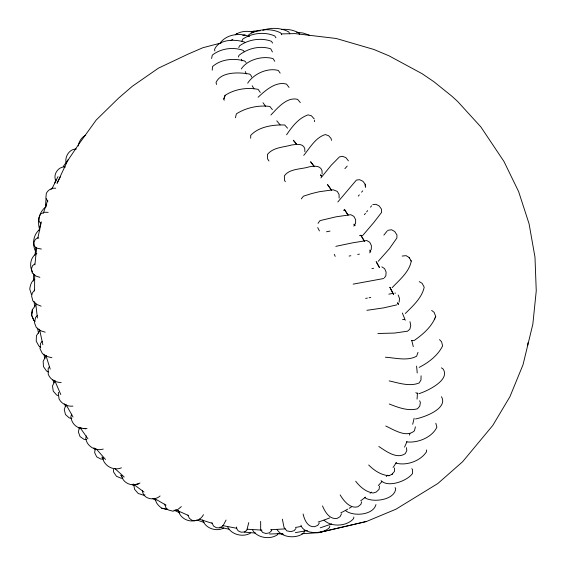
<?xml version="1.0" encoding="UTF-8"?>
<svg xmlns="http://www.w3.org/2000/svg" width="566" height="566" viewBox="0 0 566 566"><rect width="100%" height="100%" fill="white"/><g stroke="black" fill="none" stroke-linecap="round" stroke-linejoin="round"><path stroke-width="0.85" d="M304.423 530.512L303.928 532.924C296.549 538.966 282.215 537.919 277.114 529.656M33.451 281.019L33.599 273.958M34.675 274.489L34.576 291.03M34.901 264.916L36.67 247.653M418.019 352.342L416.626 356.205C407.393 361.292 395.401 357.853 385.389 357.217M121.732 475.468L121.697 476.466C123.827 484.079 133.548 487.064 139.986 482.975M527.802 345.062L527.908 342.812M102.779 457.257L102.722 458.326C104.505 466.334 113.971 471.032 121.407 467.841M260.657 521.343L260.671 529.054L260.891 530.208L262.709 532.457L265.864 533.497L269.147 532.946L271.567 530.795L271.687 529.953M45.407 206.024L46.065 198.708M375.973 504.575C373.135 515.449 352.731 516.694 345.38 510.49M402.157 256.065L406.063 255.655L409.105 257.445L411.256 261.103C409.338 271.906 399.377 279.979 392.196 287.627M399.108 302.159L399.532 298.452L398.16 295.02M37.823 238.18L41.325 221.83M34.979 255.061L35.927 247.285M35.743 305.152L32.368 309.623L31.646 315.255L33.847 320.434L35.014 321.481M32 312.559L31.646 315.255L32.708 317.724M32.021 312.276L32.368 309.623M235.414 117.785L236.397 113.837C246.153 107.667 258.393 104.986 269.84 106.45L272.373 109.627M78.228 146.014C78.816 141.514 81.568 137.29 85.685 135.253M353.856 517.041L353.594 518.59C346.894 526.529 331.329 527.314 324.007 520.154M236.666 526.988L236.567 528.375L238.123 530.802L241.123 532.182L244.42 531.998L246.755 530.314L248.792 522.567M220.648 43.66L220.945 42.011C227.716 34.002 240.21 32.8 249.521 36.549M211.592 58.531L212.292 55.171C220.74 48.393 233.114 46.737 243.239 50.395L244.448 51.817M95.208 448.435L94.656 452.616L96.694 456.847L100.854 459.047L103.521 459.012M54.824 182.974L55.815 179.854M39.096 230.348L40.837 222.827M43.32 213.219L47.756 200.23M329.837 525.998L329.462 527.54C323.639 534.177 303.772 534.92 300.949 525.22M79.339 427.769L78.391 431.964L80.047 436.563L84.023 439.343L86.676 439.563M361.702 501.709L360.882 504.377L357.861 506.782C349.922 508.869 343.767 500.903 340.173 494.932M86.365 435.912L85.77 438.247C86.697 446.39 95.704 451.491 103.245 449.064M226.082 520.048L222.891 526.04L219.601 527.887L216.332 527.717L213.524 526.033L211.896 522.644M65.882 404.683L64.262 409.657L65.493 414.567L69.229 417.906L71.84 418.373M224.221 100.26L223.811 99.064L224.44 97.253M224.596 96.821L225.105 95.35C234.642 89.138 247.017 87.157 258.131 89.364L260.303 92.449M247.675 83.188C253.561 73.941 267.357 67.481 278.309 70.453L280.17 73.12M223.811 99.064L225.105 95.35M241.3 68.953C247.208 59.642 262.589 55.503 273.074 58.638L274.758 61.298M45.804 207.198L46.681 204.743M414.362 340.399C423.071 334.251 431.908 326.646 435.707 316.401L434.15 312.375L431.646 310.373M238.378 57.046L239.015 55.312C247.611 48.379 260.169 45.259 270.803 48.874L272.416 51.938M435.197 317.781L435.707 316.401M434.49 319.726L434.78 318.941M238.788 47.636L239.446 45.924C248.382 39.429 261.004 37.441 271.418 41.29L272.607 43.08M286.58 134.786C291.985 126.819 298.629 117.997 308.13 114.863L311.42 115.804L314.243 118.938M71.733 414.178L70.899 416.435C71.167 422.286 75.611 427.988 81.73 428.221M241.901 41.219L242.75 39.153C251.849 32.906 264.619 31.54 274.758 35.941L275.925 37.802M278.09 533.257L277.481 534.743C269.968 539.922 257.176 538.004 252.514 529.995M51.846 189.002L57.987 176.642M248.311 35.962L248.906 34.618C258.124 28.781 270.81 28.067 280.623 32.835L281.734 34.731M58.723 392.323L58.319 393.193L59.041 398.888C61.567 403.975 67.439 406.763 72.943 406.126M341.546 513.815L340.067 516.666L337.187 518.364C329.624 519.8 324.934 511.82 322.507 505.898M203.477 514.678C201.376 518.781 196.6 522.128 191.895 520.239L189.327 518.286L187.962 515.088M303.73 155.381C309.871 147.938 315.552 137.481 325.323 134.566L328.669 135.755L331.068 138.465L331.52 140.382M60.569 176.472L57.046 183.313L67.524 160.9L78.476 144.641L96.206 120.027L118.535 98.173L132.338 86.273L158.501 68.111L188.103 54.11L202.861 47.735L220.754 43.051M320.915 177.908L331.167 165.307L339.466 156.888L342.572 156.294L345.946 157.702L348.423 160.85M49.539 366.52L48.16 368.728L48.244 374.324C50.24 379.496 55.758 382.694 61.185 382.467M181.353 506.598L177.752 509.57L172.955 511.204L168.222 509.909L165.923 507.73L164.572 504.108M319.38 522.927L317.767 525.347L314.71 526.663C307.55 527.554 304.409 519.673 303.093 513.999M318.035 223.386L319.691 220.903L321.276 220.315L336.183 216.792L350.807 214.698L353.892 216.389L355.639 219.658L355.597 223.365L353.778 226.089M301.331 198.885L303.418 196.19L311.725 193.544L319.21 191.747L333.204 189.787L337.265 191.393L339.076 194.506L339.112 198.114M369.839 251.438L371.268 249.422L371.416 245.665L369.761 242.283L366.768 240.536L352.498 242.856L335.829 246.351M270.909 115.018C277.524 108.042 286.905 96.652 297.624 99.354L300.348 102.616M391.948 474.329L394.53 471.308L394.509 467.983M63.201 166.546L68.281 159.562M384.356 277.807L385.842 275.826L386.118 272.076L384.59 268.638L381.845 266.834M42.139 341.284L40.547 343.371L40.016 348.783L42.422 353.63L47.035 356.523L51.895 357.726M337.831 201.984L356.389 180.087L359.573 179.684L362.933 181.283L365.176 184.261L365.318 185.931M258.096 97.246C265.348 90.489 275.776 81.087 286.523 84.115L289.063 87.433M369.683 252.882L370.772 251.516M383.868 235.138L387.144 231.041M364.334 214.705L365.459 213.332M366.577 211.967L367.695 210.602M370.497 207.184L371.621 205.819M358.25 196.147L359.36 194.824M361.589 192.178L362.707 190.855M54.98 380.6L52.489 386.012L53.261 391.184L56.692 395.054L58.638 395.669M295.961 528.517L294.072 530.696L290.896 531.63L286.87 530.901L284.04 527.441L282.342 519.149M160.079 495.965C154.61 501.243 143 499.205 142.413 490.736M344.892 168.675L347.199 166.064M37.37 315.481L35.587 317.427L34.448 322.592L36.295 327.495L40.533 330.693L45.188 332.192M363.068 235.074L373.878 222.424L381.604 212.384L381.498 209.215L379.255 206.024L375.973 204.305L372.796 204.595M34.618 289.997L32.347 292.976L31.604 296.039L32.885 300.928L36.719 304.388L41.127 306.164M39.889 330.565L36.436 335.673L36.231 341.206L38.884 346.003L40.738 347.269M50.954 189.164L52.433 187.912M34.759 279.158C31.286 281.274 30.267 285.271 29.75 289.035L31.455 294.553M34.703 263.982L32.51 265.744L31.484 268.793L32.255 272.954L35.708 276.024L39.882 277.312M405.334 313.465C412.819 306.022 421.932 297.928 424.203 287.181L422.158 283.382L419.279 281.62M378.237 261.28L389.337 248.778L396.865 238.045L396.95 234.975L394.728 231.522L391.552 229.746L387.689 230.362M45.393 207.206C38.785 212.526 37.13 222.113 39.783 229.916M39.231 229.796C33.04 235.152 32.029 244.646 35.729 251.75M250.596 533.066C243.076 537.629 231.041 534.736 227.475 526.5M223.74 528C216.382 532.139 205.034 528.22 202.67 519.921M235.626 34.533C240.897 30.996 247.731 30.649 253.731 32.276M235.258 34.774L237.288 33.451M230.652 40.547L232.859 39.302M46.709 355.646L45.697 356.417L43.172 361.242L43.462 366.627L46.525 370.978L48.45 371.926M36.868 253.49C30.38 256.695 29.092 266.07 32.411 271.998M368.685 464.99C374.084 470.495 381.081 475.107 388.955 475.73L389.528 475.461M388.955 475.73L392.606 474.018M87.008 428.391L85.572 428.752L79.304 427.882M301.791 533.752L318.453 532.698L366.527 521.463L395.945 509.209L437.851 483.513L462.62 461.722L492.788 425.42L509.966 396.617L523.019 364.745L532.839 324.198L536.25 290.917L534.983 257.141L529.061 223.74L518.619 191.577L503.966 161.48L480.81 126.869L457.576 101.392L452.008 96.305L434.016 81.808L422.024 73.658L388.976 55.801L373.9 49.475L336.211 38.481L295.056 33.592L281.592 33.91M419.18 367.384C428.625 362.573 437.759 355.582 442.619 345.946L441.593 341.793L439.506 339.614M251.12 32.078L253.497 31.109L260.169 30.812M262.808 30.288C271.121 27.331 280.991 27.67 288.773 31.922L289.799 33.833M320.264 527.809L331.704 523.953M396.971 304.841L383.607 307.883L366.888 310.324M318.453 532.698L366.527 521.463M383.748 278.514L353.156 284.132M242.757 35.453L245.12 34.979M326.525 231.77L329.992 231.091M195.56 520.479C188.485 522.588 179.627 517.947 178.516 510.405M349.102 256.058L350.821 255.74M357.698 254.445L359.417 254.12M371.912 268.595L373.61 268.284M365.65 298.388L367.369 298.077M369.089 297.766L370.801 297.447M388.828 294.15L392.259 293.521M295.395 532.648L307.465 530.491M132.677 484.829L135.132 484.39M136.576 484.135L138.769 483.746M144.995 494.91L143.46 495.158L138.21 493.467L134.588 489.328L133.576 483.987M285.165 528.877L270.59 529.755M122.893 478.015L121.159 478.256L116.433 476.275L113.589 472.037L113.441 469.341M281.387 29.446C287.344 28.916 293.818 29.941 298.94 33.111L299.555 34.377M402.56 319.62L404.301 319.486M343.449 210.227L344.998 210.135M359.488 235.647L362.537 235.477M262.001 530.109L247.229 529.231M269.586 534.028L282.491 533.519M411.362 340.633L413.732 340.541M76.353 149.042C69.469 148.709 64.326 156.945 66.222 163.256M415.543 418.953C424.196 417.326 448.35 408.539 441.48 396.716M236.772 528.297L222.403 525.531M244.342 532.082L255.676 533.108M277.326 533.604L283.417 534.205M418.847 393.681C426.347 391.552 451.519 379.786 442.768 368.622L441.346 367.865M296.626 32.248L303.1 33.033L309.248 35.149M83.414 428.448L85.572 428.752M38.785 238.06L37.611 237.876L35.269 239.446L33.967 242.411L34.208 245.637L35.991 247.986L41.368 249.054M394.835 293.054L395.514 293.167M377.925 333.501L394.601 333.056L407.562 331.188L409.855 329.164L410.746 325.669L409.989 321.672M212.328 523.359L199.112 519.149M219.856 527.229L229.096 529.224M48.188 212.377L44.367 212.229L40.561 213.969L38.955 217.599L38.884 220.775L40.335 223.124M161.685 508.169L167.416 509.499L161.685 508.169C158.643 505.848 155.508 502.933 155.445 498.816M55.709 188.23C51.994 187.707 47.961 189.872 46.32 193.296L45.874 198.05L47.834 201.701M65.394 167.027C58.425 166.064 52.511 174.724 55.963 180.915M188.407 515.485L175.616 509.733M196.699 519.928L204.107 522.468M406.586 441.862C417.432 443.27 431.978 437.582 436.881 427.203L435.827 423.269M244.873 42.202C235.704 39.033 218.511 38.813 214.493 49.681L214.882 50.968M166.086 505.205L154.178 498.299M174.024 510.15L179.769 512.867M389.167 380.897C398.655 382.949 409.72 386.882 419.165 382.949L420.991 379.97L421.076 375.81M395.775 463.066C406.324 466.037 420.496 461.134 426.566 451.675L426.347 449.92M143.997 492.003L133.661 484.397M152.862 498.512L155.813 500.337M389.252 404.004C398.004 407.414 408.093 411.397 417.524 408.772L419.746 406.126L420.375 402.681L419.703 400.735M415.84 392.613L417.092 393.512M124.209 477.011L114.707 468.4M120.565 475.192L121.938 476.261M132.196 484.277L133.562 485.345M385.743 426.014C393.795 429.686 406.303 438.119 414.425 430.846L415.394 426.806M364.766 497.641C372.386 502.955 394.721 500.231 395.705 488.727L395.082 487.567M101.788 457.109L103.033 458.318M105.517 459.45L96.312 448.994M378.803 446.475C385.892 451.095 396.865 459.613 405.27 453.621L406.805 450.614L406.423 447.614M246.069 62.444L244.823 61.086C234.246 57.895 221.108 58.991 212.561 66.547L212.215 70.177M87.928 438.813L79.841 427.288M93.928 447.784L95.59 449.843M287.549 128.192L284.733 125.001C273.244 124.562 258.697 126.6 250.674 135.437L250.717 138.281M411.822 468.627L412.55 469.688L412.508 473.537C407.088 481.065 388.12 487.934 381.088 480.654M73.014 417.015L66.13 404.711M78.639 427.365L79.594 428.802M344.312 209.307L348.104 215.101L344.461 209.484M354.061 224.207L354.974 225.608M353.998 224.256L354.903 225.657M268.97 161.02L267.64 158.954L267.378 154.596C272.791 147.316 283.757 147.273 291.808 144.953C296.16 144.528 302.782 142.908 304.741 148.426L304.869 151.709M285.349 181.714L284.457 180.221L284.365 175.856C289.686 168.385 301.275 169.425 309.22 166.836C313.628 166.057 320.285 165.039 322.026 170.649L322.118 174.116M409.105 257.445L409.494 258.103M410.93 260.565L411.256 261.103M355.689 481.234C359.969 486.838 365.862 491.988 373.093 493.014L376.263 492.045L379.086 489.321L379.475 486.081M64.305 403.756L65.932 406.805M60.788 394.566L54.633 380.295M317.717 227.589L319.422 230.921M334.251 254.325L335.221 256.377M32.814 318.021L33.847 320.434M52.723 379.553L54.053 382.765M50.211 369.124L46.03 355.766M251.545 77.068L251.021 75.412L249.769 74.139C239.765 72.186 220.917 71.323 216.035 82.523L216.573 84.504M43.738 354.238L44.962 358.398M42.867 344.758L39.535 329.27M37.413 318.014L35.708 303.227M37.561 328.16L38.509 333.261M314.441 120.31L314.639 121.676M365.445 187.495L365.176 184.261M34.151 301.579L34.576 306.758M387.399 475.178A197.874 163.397 38.1 0 1 386.316 476.522M381.809 481.772A197.874 163.397 38.1 0 1 378.265 485.557M371.416 492.109A197.874 163.397 38.1 0 1 370.129 493.241M365.502 497.097A197.874 163.397 38.1 0 1 360.698 500.754M351.38 506.98A197.874 163.397 38.1 0 1 349.158 508.31M347.666 509.181A197.874 163.397 38.1 0 1 340.789 512.867M329.702 517.89A197.874 163.397 38.1 0 1 318.156 522.043M301.36 526.373A197.874 163.397 38.1 0 1 295.431 527.462M402.327 313.026A197.874 163.397 38.1 0 1 405.249 320.257M411.836 340.796A197.874 163.397 38.1 0 1 413.265 346.668M416.569 366.131A197.874 163.397 38.1 0 1 417.206 372.98M417.453 392.917A197.874 163.397 38.1 0 1 417.036 399.094M414.128 418.26A197.874 163.397 38.1 0 1 412.678 424.288M409.925 433.506A197.874 163.397 38.1 0 1 409.36 435.141M406.919 441.614A197.874 163.397 38.1 0 1 404.541 447.147M396.398 462.358A197.874 163.397 38.1 0 1 393.066 467.488M360.882 235.201A251.523 75.929 59 0 1 364.462 241.158M369.725 250.13A251.523 75.929 59 0 1 370.588 251.629M376.121 261.407A251.523 75.929 59 0 1 379.453 267.442M389.953 287.309A251.523 75.929 59 0 1 393.462 294.278M360.775 235.265A269.883 80.351 59.1 0 1 364.334 241.215M376.397 262.207A269.883 80.351 59.1 0 1 379.312 267.477M389.854 287.316A269.883 80.351 59.1 0 1 393.398 294.278M293.329 140.311A270.017 80.429 59 0 1 296.648 144.316M310.649 161.926A270.017 80.429 59 0 1 314.293 166.701M320.526 175.043A270.017 80.429 59 0 1 321.566 176.451M327.58 184.764A270.017 80.429 59 0 1 331.577 190.402M280.149 124.902A185.591 51.364 39.2 0 1 276.781 120.834M265.525 106.252A185.591 51.364 39.2 0 1 263.013 102.729M253.964 88.77A185.591 51.364 39.2 0 1 252.231 85.763M246.288 73.934A185.591 51.364 39.2 0 1 245.276 71.514M241.901 60.88A185.591 51.364 39.2 0 1 241.576 59.26M293.337 140.234A251.509 75.915 59.1 0 1 296.662 144.203M310.692 161.742A251.509 75.915 59.1 0 1 314.349 166.51M320.589 174.859A251.509 75.915 59.1 0 1 321.622 176.267M327.643 184.608A251.509 75.915 59.1 0 1 331.641 190.268M398.351 304.289A251.523 75.929 59 0 0 397.615 302.753A269.883 80.351 59.1 0 1 398.351 304.289"/></g></svg>
